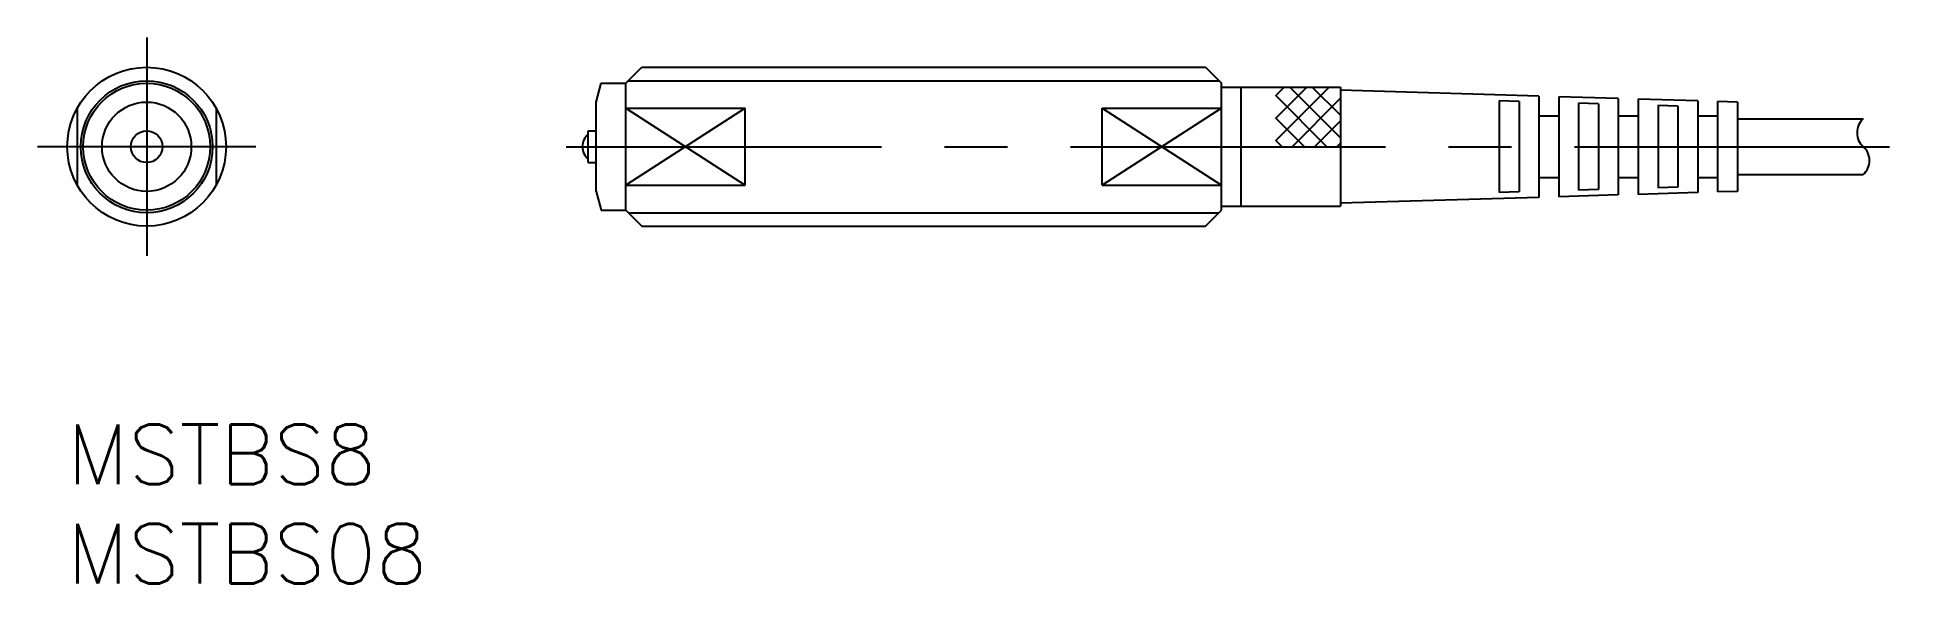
# Model space of a CAD drawing. Extents: x -1.5 to 93, y -8 to 19.5.
import ezdxf

# ---------------------------------------------------------------- set-up
doc = ezdxf.new("R2010")
doc.units = 0
doc.header["$LTSCALE"] = 0.5
doc.linetypes.add('CENTER', pattern=[50.8, 31.75, -6.35, 6.35, -6.35])
for name, color, linetype in [('MSM_CENTER', 1, 'CENTER'), ('MSM_CONTINUOUS', 7, 'CONTINUOUS'), ('MSM_NARROW', 5, 'CONTINUOUS'), ('MSM_PART_NUMBER', 7, 'CONTINUOUS')]:
    doc.layers.add(name, color=color, linetype=linetype)
doc.styles.get("Standard").update_dxf_attribs({"font": 'txt.shx', "height": 3, "bigfont": 'bigfont.shx'})

# ---------------------------------------------------------------- blocks, each defined once
blk = doc.blocks.new('*U2')
at = {"layer": 'MSM_PART_NUMBER'}
blk.add_text('MSTBS8', height=3, dxfattribs=at).set_placement((0, -3))
blk = doc.blocks.new('*U3')
at = {"layer": 'MSM_PART_NUMBER'}
blk.add_text('MSTBS08', height=3, dxfattribs=at).set_placement((0, -8))

msp = doc.modelspace()

# ---------------------------------------------------------------- linework, layer by layer
at = {"layer": 'MSM_CENTER'}
for p, q in [((4, 19.5), (4, 8.5)), ((9.5, 14), (-1.5, 14)), ((25.143, 14), (93.022, 14))]:
    msp.add_line(p, q, dxfattribs=at)
at = {"layer": 'MSM_CONTINUOUS'}
for p, q in [((28.15, 17.2), (28.95, 18)), ((28.95, 18), (57.35, 18)), ((57.35, 18), (58.15, 17.2)), ((26.65, 16.25), (26.905, 17.2)), ((26.905, 17.2), (28.15, 17.2)), ((28.15, 10.8), (28.15, 17.2)), ((58.15, 10.8), (58.15, 17.2)), ((26.65, 11.75), (26.65, 16.25)), ((58.15, 17), (64.15, 17)), ((59.15, 11), (59.15, 17)), ((64.15, 17), (64.15, 11)), ((74.15, 16.55), (64.15, 16.85)), ((72.15, 16.31), (72.15, 11.69)), ((73.15, 16.28), (72.15, 16.31)), ((73.15, 16.28), (73.15, 11.72)), ((74.15, 16.55), (74.15, 11.45)), ((75.15, 16.52), (75.15, 11.48)), ((78.15, 16.43), (75.15, 16.52)), ((76.15, 16.19), (76.15, 11.81)), ((77.15, 16.16), (76.15, 16.19)), ((77.15, 16.16), (77.15, 11.84)), ((78.15, 16.43), (78.15, 11.57)), ((79.15, 16.4), (79.15, 11.6)), ((82.15, 16.31), (79.15, 16.4)), ((81.145, 16.04), (80.145, 16.07)), ((80.15, 16.07), (80.15, 11.93)), ((82.15, 16.31), (82.15, 11.69)), ((84.15, 16.25), (83.15, 16.28)), ((83.15, 16.28), (83.15, 11.72)), ((84.15, 16.25), (84.15, 11.75)), ((0.5, 15.936), (0.5, 12.064)), ((7.5, 15.936), (7.5, 12.064)), ((28.15, 15.936), (34.15, 15.936)), ((34.15, 12.064), (34.15, 15.936)), ((52.15, 12.064), (52.15, 15.936)), ((52.15, 15.936), (58.15, 15.936)), ((74.15, 15.55), (75.15, 15.55)), ((78.15, 15.55), (79.15, 15.55)), ((81.15, 16.04), (81.15, 11.96)), ((82.15, 15.55), (83.15, 15.55)), ((84.15, 15.4), (90.493, 15.4)), ((26.25, 13.2), (26.25, 14.8)), ((26.25, 14.8), (26.65, 14.8)), ((26.25, 13.2), (26.65, 13.2)), ((74.15, 12.45), (75.15, 12.45)), ((78.15, 12.45), (79.15, 12.45)), ((82.15, 12.45), (83.15, 12.45)), ((84.15, 12.6), (90.492, 12.6)), ((26.65, 11.75), (26.905, 10.8)), ((28.15, 12.064), (34.15, 12.064)), ((52.15, 12.064), (58.15, 12.064)), ((74.15, 11.45), (64.15, 11.15)), ((73.15, 11.72), (72.15, 11.69)), ((78.15, 11.57), (75.15, 11.48)), ((77.15, 11.84), (76.15, 11.81)), ((82.15, 11.69), (79.15, 11.6)), ((81.145, 11.96), (80.145, 11.93)), ((84.15, 11.75), (83.15, 11.72)), ((26.905, 10.8), (28.15, 10.8)), ((28.15, 10.8), (28.95, 10)), ((57.35, 10), (58.15, 10.8)), ((58.15, 11), (64.15, 11)), ((28.95, 10), (57.35, 10))]:
    msp.add_line(p, q, dxfattribs=at)
for radius in [4, 3.2, 2.25, 0.8]:
    msp.add_circle((4, 14), radius, dxfattribs=at)
msp.add_arc((26.75, 14), 0.8, 128.68219, 231.31781, dxfattribs=at)
at = {"layer": 'MSM_NARROW'}
for p, q in [((28.273, 17.323), (58.026, 17.323)), ((60.892, 16.576), (61.316, 17)), ((60.892, 15.445), (62.448, 17)), ((60.892, 14.313), (63.579, 17)), ((63.469, 14), (60.892, 16.576)), ((64.15, 14.45), (61.6, 17)), ((61.71, 14), (64.15, 16.44)), ((64.15, 15.581), (62.731, 17)), ((28.15, 15.936), (34.15, 12.064)), ((34.15, 15.936), (28.15, 12.064)), ((52.15, 15.936), (58.15, 12.064)), ((58.15, 15.936), (52.15, 12.064)), ((62.337, 14), (60.892, 15.445)), ((62.842, 14), (64.15, 15.308)), ((61.206, 14), (60.892, 14.313)), ((63.973, 14), (64.15, 14.177)), ((28.273, 10.677), (58.026, 10.677))]:
    msp.add_line(p, q, dxfattribs=at)
msp.add_circle((4, 14), 3.324, dxfattribs=at)
for centre, start, end in [((91.11, 14.7), 131.40823, 228.58914), ((89.875, 13.3), 311.40832, 48.58913)]:
    msp.add_arc(centre, 0.933, start, end, dxfattribs=at)

# ---------------------------------------------------------------- block references
at = {"layer": 'MSM_CONTINUOUS'}
for name in ['*U2', '*U3']:
    msp.add_blockref(name, (0, 0), dxfattribs=at)

doc.saveas('drawing.dxf')
